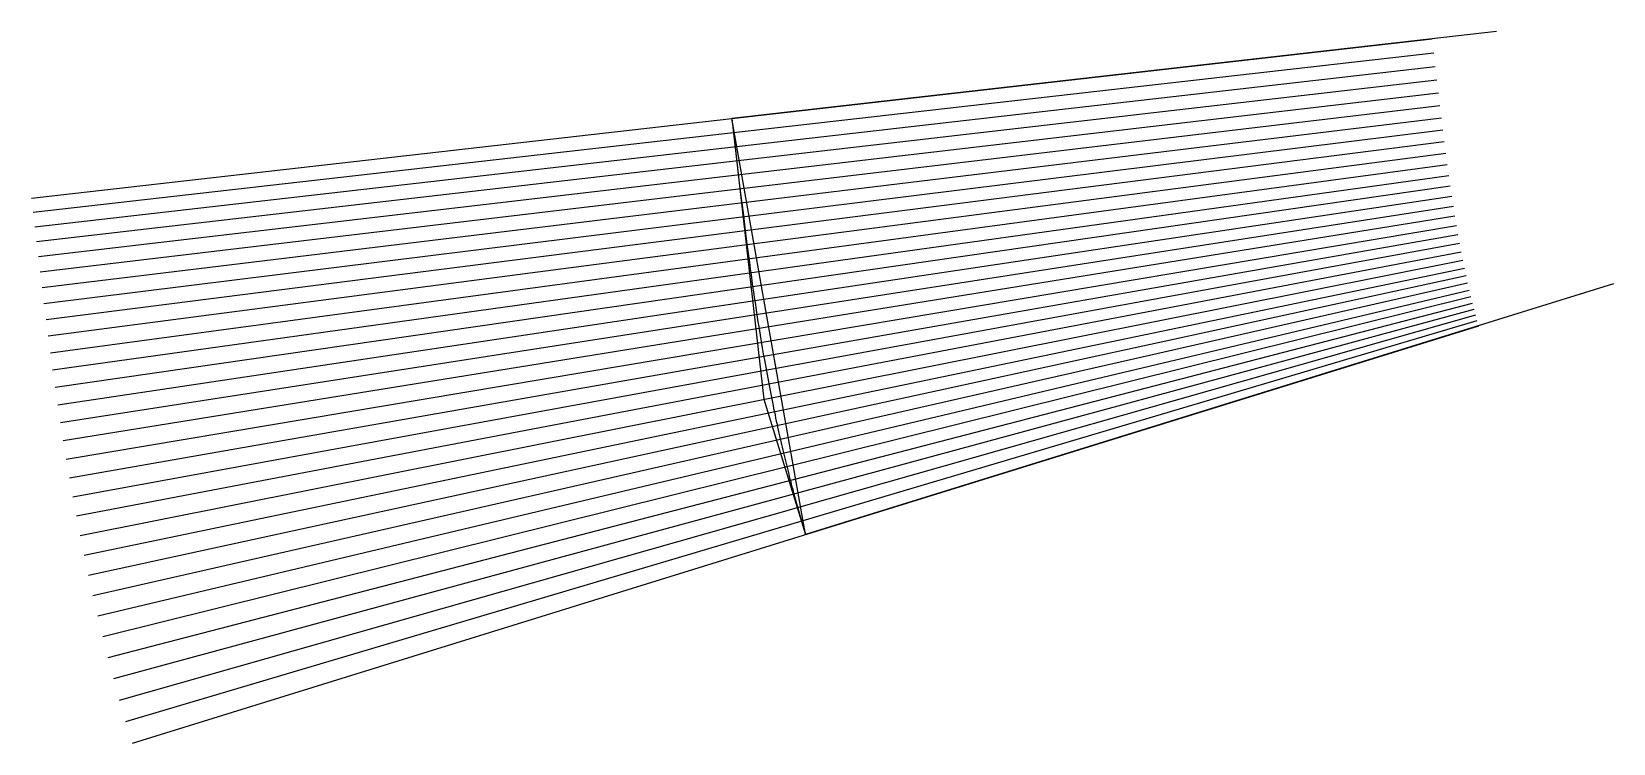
# Model space of a CAD drawing. Extents: x -94 to 1718882, y -67 to 443780.
# Drawn here: x 260206.4 to 260318.6, y 279452 to 279502.4 of the extents above.
import ezdxf

# ---------------------------------------------------------------- set-up
doc = ezdxf.new("R2010")
doc.units = 0
doc.layers.add('Level 1', color=7, linetype='Continuous')

msp = doc.modelspace()

# ---------------------------------------------------------------- linework, layer by layer
at = {"layer": 'Level 1'}
for p, q in [((260310.33, 279502.45), (260256.1, 279496.29)), ((260206.42, 279490.64), (260305.78, 279501.93)), ((260206.53, 279489.64), (260305.89, 279500.95)), ((260206.65, 279488.61), (260306, 279499.98)), ((260206.77, 279487.57), (260306.11, 279499.04)), ((260206.9, 279486.5), (260306.22, 279498.12)), ((260207.02, 279485.42), (260306.32, 279497.22)), ((260261.97, 279496.95), (260256.1, 279496.29)), ((260207.16, 279484.31), (260306.43, 279496.34)), ((260207.29, 279483.18), (260306.53, 279495.48)), ((260256.1, 279496.29), (260258.36, 279476.38)), ((260261.33, 279466.79), (260256.1, 279496.29)), ((260256.1, 279496.29), (260256.45, 279493.21)), ((260207.44, 279482.04), (260306.64, 279494.65)), ((260207.59, 279480.87), (260306.74, 279493.83)), ((260256.45, 279493.21), (260256.6, 279491.93)), ((260207.75, 279479.68), (260306.85, 279493.04)), ((260207.91, 279478.47), (260306.96, 279492.26)), ((260208.09, 279477.25), (260307.06, 279491.51)), ((260256.6, 279491.93), (260256.72, 279490.96)), ((260256.72, 279490.96), (260256.82, 279490.13)), ((260208.27, 279476), (260307.17, 279490.78)), ((260208.46, 279474.73), (260307.28, 279490.07)), ((260256.82, 279490.13), (260256.91, 279489.41)), ((260208.66, 279473.45), (260307.39, 279489.38)), ((260208.88, 279472.14), (260307.5, 279488.71)), ((260256.91, 279489.41), (260256.99, 279488.75)), ((260256.99, 279488.75), (260257.06, 279488.15)), ((260209.11, 279470.82), (260307.61, 279488.06)), ((260257.06, 279488.15), (260257.14, 279487.58)), ((260257.14, 279487.58), (260257.21, 279487.06)), ((260209.35, 279469.47), (260307.72, 279487.44)), ((260209.6, 279468.11), (260307.83, 279486.83)), ((260257.21, 279487.06), (260257.27, 279486.56)), ((260257.27, 279486.56), (260257.34, 279486.09)), ((260209.87, 279466.73), (260307.95, 279486.25)), ((260210.15, 279465.33), (260308.06, 279485.69)), ((260257.34, 279486.09), (260257.4, 279485.63)), ((260257.4, 279485.63), (260257.46, 279485.2)), ((260210.46, 279463.92), (260308.18, 279485.15)), ((260210.77, 279462.48), (260308.29, 279484.63)), ((260257.46, 279485.2), (260257.52, 279484.78)), ((260257.52, 279484.78), (260257.57, 279484.38)), ((260257.57, 279484.38), (260257.63, 279483.99)), ((260318.63, 279484.56), (260261.33, 279466.79)), ((260211.11, 279461.03), (260308.41, 279484.13)), ((260211.47, 279459.56), (260308.52, 279483.66)), ((260211.84, 279458.08), (260308.64, 279483.2)), ((260257.63, 279483.99), (260257.69, 279483.61)), ((260257.69, 279483.61), (260257.74, 279483.24)), ((260257.74, 279483.24), (260257.79, 279482.89)), ((260212.24, 279456.58), (260308.75, 279482.77)), ((260212.66, 279455.06), (260308.87, 279482.36)), ((260213.11, 279453.53), (260308.98, 279481.97)), ((260257.79, 279482.89), (260257.85, 279482.54)), ((260257.85, 279482.54), (260257.9, 279482.2)), ((260257.9, 279482.2), (260257.95, 279481.87)), ((260213.58, 279451.99), (260309.09, 279481.6)), ((260257.95, 279481.87), (260258, 279481.55)), ((260258, 279481.55), (260258.05, 279481.24)), ((260258.05, 279481.24), (260258.11, 279480.93)), ((260258.11, 279480.93), (260258.16, 279480.62)), ((260258.16, 279480.62), (260258.21, 279480.33)), ((260258.21, 279480.33), (260258.25, 279480.04)), ((260258.25, 279480.04), (260258.3, 279479.75)), ((260258.3, 279479.75), (260258.35, 279479.47)), ((260258.35, 279479.47), (260258.4, 279479.19)), ((260258.4, 279479.19), (260258.45, 279478.92)), ((260258.45, 279478.92), (260258.5, 279478.65)), ((260258.5, 279478.65), (260258.55, 279478.39)), ((260258.55, 279478.39), (260258.59, 279478.13)), ((260258.59, 279478.13), (260258.64, 279477.88)), ((260258.64, 279477.88), (260258.69, 279477.62)), ((260258.69, 279477.62), (260258.74, 279477.37)), ((260258.36, 279476.38), (260261.33, 279466.79)), ((260258.74, 279477.37), (260258.78, 279477.13)), ((260258.78, 279477.13), (260258.83, 279476.89)), ((260258.83, 279476.89), (260258.88, 279476.65)), ((260258.88, 279476.65), (260258.92, 279476.41)), ((260258.92, 279476.41), (260258.97, 279476.18)), ((260258.97, 279476.18), (260259.02, 279475.95)), ((260259.02, 279475.95), (260259.06, 279475.72)), ((260259.06, 279475.72), (260259.11, 279475.5)), ((260259.11, 279475.5), (260259.16, 279475.27)), ((260259.16, 279475.27), (260259.2, 279475.05)), ((260259.2, 279475.05), (260259.25, 279474.84)), ((260259.25, 279474.84), (260259.3, 279474.62)), ((260259.3, 279474.62), (260259.34, 279474.41)), ((260259.34, 279474.41), (260259.39, 279474.2)), ((260259.39, 279474.2), (260259.44, 279473.99)), ((260259.44, 279473.99), (260259.48, 279473.78)), ((260259.48, 279473.78), (260259.53, 279473.58)), ((260259.53, 279473.58), (260259.57, 279473.38)), ((260259.57, 279473.38), (260259.62, 279473.17)), ((260259.62, 279473.17), (260259.67, 279472.98)), ((260259.67, 279472.98), (260259.71, 279472.78)), ((260259.71, 279472.78), (260259.76, 279472.58)), ((260259.76, 279472.58), (260259.8, 279472.39)), ((260259.8, 279472.39), (260259.85, 279472.2)), ((260259.85, 279472.2), (260259.9, 279472.01)), ((260259.9, 279472.01), (260259.94, 279471.82)), ((260259.94, 279471.82), (260259.99, 279471.63)), ((260259.99, 279471.63), (260260.04, 279471.44)), ((260260.04, 279471.44), (260260.08, 279471.26)), ((260260.08, 279471.26), (260260.13, 279471.08)), ((260260.13, 279471.08), (260260.17, 279470.9)), ((260260.17, 279470.9), (260260.22, 279470.72)), ((260260.22, 279470.72), (260260.27, 279470.54)), ((260260.27, 279470.54), (260260.31, 279470.36)), ((260260.31, 279470.36), (260260.36, 279470.18)), ((260260.36, 279470.18), (260260.41, 279470.01)), ((260260.41, 279470.01), (260260.45, 279469.84)), ((260260.45, 279469.84), (260260.5, 279469.66)), ((260260.5, 279469.66), (260260.55, 279469.49)), ((260260.55, 279469.49), (260260.59, 279469.32)), ((260260.59, 279469.32), (260260.64, 279469.16)), ((260260.64, 279469.16), (260260.69, 279468.99)), ((260260.69, 279468.99), (260260.73, 279468.82)), ((260260.73, 279468.82), (260260.78, 279468.66)), ((260260.78, 279468.66), (260260.83, 279468.49)), ((260260.83, 279468.49), (260260.87, 279468.33)), ((260260.87, 279468.33), (260260.92, 279468.17)), ((260260.92, 279468.17), (260260.97, 279468.01)), ((260260.97, 279468.01), (260261.01, 279467.85)), ((260261.01, 279467.85), (260261.06, 279467.69)), ((260261.06, 279467.69), (260261.11, 279467.53)), ((260261.11, 279467.53), (260261.16, 279467.37)), ((260261.16, 279467.37), (260261.2, 279467.22)), ((260261.2, 279467.22), (260261.25, 279467.06)), ((260261.25, 279467.06), (260261.3, 279466.91)), ((260261.3, 279466.91), (260261.33, 279466.79))]:
    msp.add_line(p, q, dxfattribs=at)

doc.saveas('drawing.dxf')
